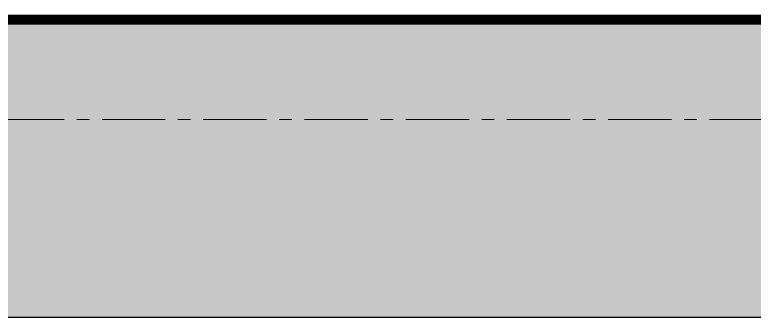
# Model space of a CAD drawing. Header units: millimetres. Extents: x -547695 to 905972, y -1055718 to 167349.
# Drawn here: x -525748 to -522038, y -942168 to -940653 of the extents above; entities that cross this region are included whole.
import ezdxf

# ---------------------------------------------------------------- set-up
doc = ezdxf.new("R2010")
doc.units = ezdxf.units.MM
doc.linetypes.add('CENTER', pattern=[50.8, 31.75, -6.35, 6.35, -6.35])
doc.layers.get('DEFPOINTS').update_dxf_attribs({"color": 1, "lineweight": 25})
for name, color, linetype, lineweight in [('A-CONC', 2, 'Continuous', 35), ('A-GRID', 250, 'CENTER', 15), ('A-HEVY', 111, 'Continuous', 35), ('A-PATT', 252, 'Continuous', 9)]:
    doc.layers.add(name, color=color, linetype=linetype, lineweight=lineweight)

# ---------------------------------------------------------------- blocks, each defined once
blk = doc.blocks.new('E56U67')
at = {"layer": 'A-GRID', "ltscale": 10}
for points in [[(-889.9, -5000), (36929.7, -5000)], [(-889.9, -5500), (36929.7, -5500)]]:
    blk.add_lwpolyline(points, dxfattribs=at)

msp = doc.modelspace()

# ---------------------------------------------------------------- block references
at = {"layer": 'A-HEVY'}
msp.add_blockref('E56U67', (-533564.1, -935677.6), dxfattribs=at)

# ---------------------------------------------------------------- next in the draw order: hatches: boundary and pattern name
at = {"layer": 'A-PATT', "transparency": 33554620}
h = msp.add_hatch(dxfattribs=at)
h.set_pattern_fill('HOUND', color=250, scale=30, angle=90)
h.set_pattern_definition([(90, (-511487.612, -942168.45), (-47.625, 190.5), [762, -381]), (180, (-511487.612, -942168.45), (190.5, -47.625), [762, -381])])
h.paths.add_polyline_path([(-503041.9, -942168.5), (-503041.9, -941177.6), (-503041.9, -940677.6), (-528341.9, -940677.6), (-528591.9, -940677.6), (-533591.9, -941177.6), (-535413, -941177.6), (-535413, -942168.5)])

# ---------------------------------------------------------------- next in the draw order: linework, layer by layer
at = {"layer": 'A-CONC', "const_width": 50}
msp.add_lwpolyline([(-528591.9, -940677.6), (-503041.9, -940677.6), (-503041.9, -941177.6)], dxfattribs=at)
at = {"layer": 'DEFPOINTS'}
msp.add_lwpolyline([(-535413, -941177.6), (-535413, -942168.5), (-503041.9, -942168.5)], dxfattribs=at)

doc.saveas('drawing.dxf')
